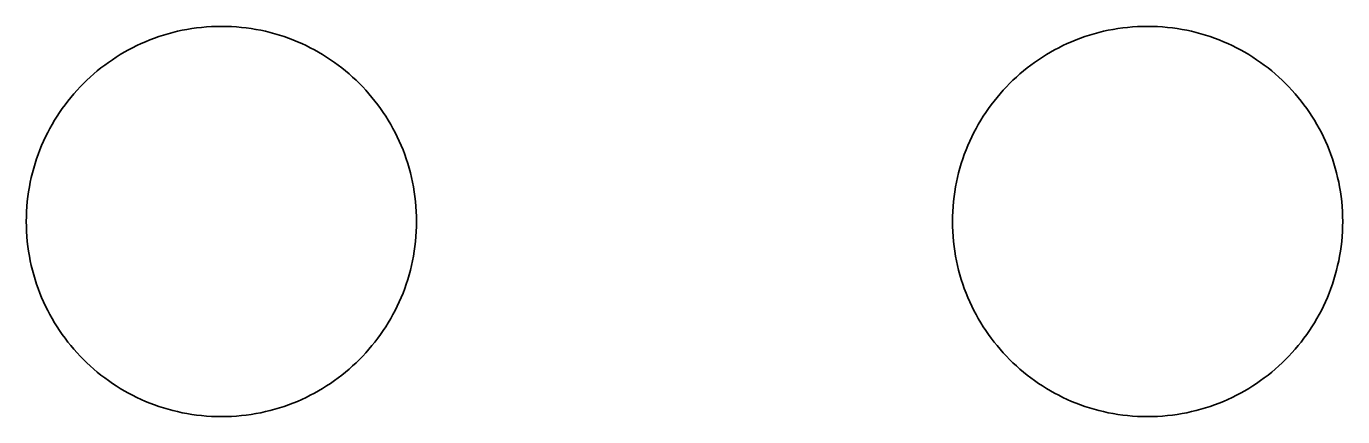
# Model space of a CAD drawing. Header units: millimetres. Extents: x 6.8 to 93.6, y 24.5 to 96.1.
# Drawn here: x 6.76 to 42.97, y 24.53 to 35.27 of the extents above; entities that cross this region are included whole.
import ezdxf

# ---------------------------------------------------------------- set-up
doc = ezdxf.new("R2010")
doc.units = ezdxf.units.MM
doc.header["$MEASUREMENT"] = 0
doc.layers.add('graphics', color=7, linetype='Continuous', lineweight=0)

msp = doc.modelspace()

# ---------------------------------------------------------------- linework, layer by layer
at = {"layer": 'graphics', "color": 7, "lineweight": 35}
for points in [[(17.495, 29.9), (17.495, 30.27), (17.457, 30.632), (17.386, 30.981), (17.314, 31.331), (17.209, 31.668), (17.073, 31.989), (16.937, 32.31), (16.771, 32.615), (16.578, 32.901), (16.385, 33.186), (16.166, 33.452), (15.923, 33.695), (15.68, 33.938), (15.414, 34.158), (15.128, 34.35), (14.843, 34.543), (14.538, 34.71), (14.217, 34.845), (13.896, 34.981), (13.559, 35.087), (13.209, 35.158), (12.86, 35.23), (12.498, 35.267), (12.128, 35.267), (11.757, 35.267), (11.396, 35.23), (11.046, 35.158), (10.697, 35.087), (10.36, 34.981), (10.039, 34.845), (9.718, 34.71), (9.412, 34.543), (9.127, 34.35), (8.841, 34.158), (8.575, 33.938), (8.332, 33.695), (8.09, 33.452), (7.87, 33.186), (7.677, 32.901), (7.484, 32.615), (7.318, 32.31), (7.182, 31.989), (7.046, 31.668), (6.941, 31.331), (6.869, 30.981), (6.798, 30.632), (6.76, 30.27), (6.76, 29.9), (6.76, 29.529), (6.798, 29.167), (6.869, 28.818), (6.941, 28.469), (7.046, 28.132), (7.182, 27.811), (7.318, 27.49), (7.484, 27.184), (7.677, 26.899), (7.87, 26.613), (8.09, 26.347), (8.332, 26.105), (8.575, 25.862), (8.841, 25.642), (9.127, 25.449), (9.412, 25.256), (9.718, 25.09), (10.039, 24.954), (10.36, 24.819), (10.697, 24.713), (11.046, 24.642), (11.396, 24.57), (11.757, 24.533), (12.128, 24.533), (12.498, 24.533), (12.86, 24.57), (13.209, 24.642), (13.559, 24.713), (13.896, 24.819), (14.217, 24.954), (14.538, 25.09), (14.843, 25.256), (15.128, 25.449), (15.414, 25.642), (15.68, 25.862), (15.923, 26.105), (16.166, 26.347), (16.385, 26.613), (16.578, 26.899), (16.771, 27.184), (16.937, 27.49), (17.073, 27.811), (17.209, 28.132), (17.314, 28.469), (17.386, 28.818), (17.457, 29.167), (17.495, 29.529), (17.495, 29.9), (17.495, 29.9), (17.495, 29.9), (17.495, 29.9), (17.495, 29.9), (17.495, 29.9), (17.495, 29.9), (17.495, 29.9), (17.495, 29.9), (17.495, 29.9), (17.495, 29.9), (17.495, 29.9), (17.495, 29.9), (17.495, 29.9), (17.495, 29.9), (17.495, 29.9), (17.495, 29.9), (17.495, 29.9), (17.495, 29.9), (17.495, 29.9), (17.495, 29.9), (17.495, 29.9), (17.495, 29.9), (17.495, 29.9), (17.495, 29.9)], [(42.973, 29.9), (42.973, 30.27), (42.935, 30.632), (42.863, 30.981), (42.792, 31.331), (42.687, 31.668), (42.551, 31.989), (42.415, 32.31), (42.249, 32.615), (42.056, 32.901), (41.863, 33.186), (41.643, 33.452), (41.4, 33.695), (41.158, 33.938), (40.892, 34.158), (40.606, 34.35), (40.321, 34.543), (40.016, 34.71), (39.695, 34.845), (39.373, 34.981), (39.036, 35.087), (38.687, 35.158), (38.338, 35.23), (37.976, 35.267), (37.606, 35.267), (37.235, 35.267), (36.873, 35.23), (36.524, 35.158), (36.174, 35.087), (35.837, 34.981), (35.516, 34.845), (35.195, 34.71), (34.89, 34.543), (34.605, 34.35), (34.319, 34.158), (34.053, 33.938), (33.81, 33.695), (33.567, 33.452), (33.348, 33.186), (33.155, 32.901), (32.962, 32.615), (32.796, 32.31), (32.66, 31.989), (32.524, 31.668), (32.419, 31.331), (32.347, 30.981), (32.276, 30.632), (32.238, 30.27), (32.238, 29.9), (32.238, 29.529), (32.276, 29.167), (32.347, 28.818), (32.419, 28.469), (32.524, 28.132), (32.66, 27.811), (32.796, 27.49), (32.962, 27.184), (33.155, 26.899), (33.348, 26.613), (33.567, 26.347), (33.81, 26.105), (34.053, 25.862), (34.319, 25.642), (34.605, 25.449), (34.89, 25.256), (35.195, 25.09), (35.516, 24.954), (35.837, 24.819), (36.174, 24.713), (36.524, 24.642), (36.873, 24.57), (37.235, 24.533), (37.606, 24.533), (37.976, 24.533), (38.338, 24.57), (38.687, 24.642), (39.036, 24.713), (39.373, 24.819), (39.695, 24.954), (40.016, 25.09), (40.321, 25.256), (40.606, 25.449), (40.892, 25.642), (41.158, 25.862), (41.4, 26.105), (41.643, 26.347), (41.863, 26.613), (42.056, 26.899), (42.249, 27.184), (42.415, 27.49), (42.551, 27.811), (42.687, 28.132), (42.792, 28.469), (42.863, 28.818), (42.935, 29.167), (42.973, 29.529), (42.973, 29.9), (42.973, 29.9), (42.973, 29.9), (42.973, 29.9), (42.973, 29.9), (42.973, 29.9), (42.973, 29.9), (42.973, 29.9), (42.973, 29.9), (42.973, 29.9), (42.973, 29.9), (42.973, 29.9), (42.973, 29.9), (42.973, 29.9), (42.973, 29.9), (42.973, 29.9), (42.973, 29.9), (42.973, 29.9), (42.973, 29.9), (42.973, 29.9), (42.973, 29.9), (42.973, 29.9), (42.973, 29.9), (42.973, 29.9), (42.973, 29.9)]]:
    msp.add_open_spline(points, degree=3, knots=[0, 0, 0, 0, 1, 1, 1, 2, 2, 2, 3, 3, 3, 4, 4, 4, 5, 5, 5, 6, 6, 6, 7, 7, 7, 8, 8, 8, 9, 9, 9, 10, 10, 10, 11, 11, 11, 12, 12, 12, 13, 13, 13, 14, 14, 14, 15, 15, 15, 16, 16, 16, 17, 17, 17, 18, 18, 18, 19, 19, 19, 20, 20, 20, 21, 21, 21, 22, 22, 22, 23, 23, 23, 24, 24, 24, 25, 25, 25, 26, 26, 26, 27, 27, 27, 28, 28, 28, 29, 29, 29, 30, 30, 30, 31, 31, 31, 32, 32, 32, 33, 33, 33, 34, 34, 34, 35, 35, 35, 36, 36, 36, 37, 37, 37, 38, 38, 38, 39, 39, 39, 40, 40, 40, 40], dxfattribs=at)

doc.saveas('drawing.dxf')
